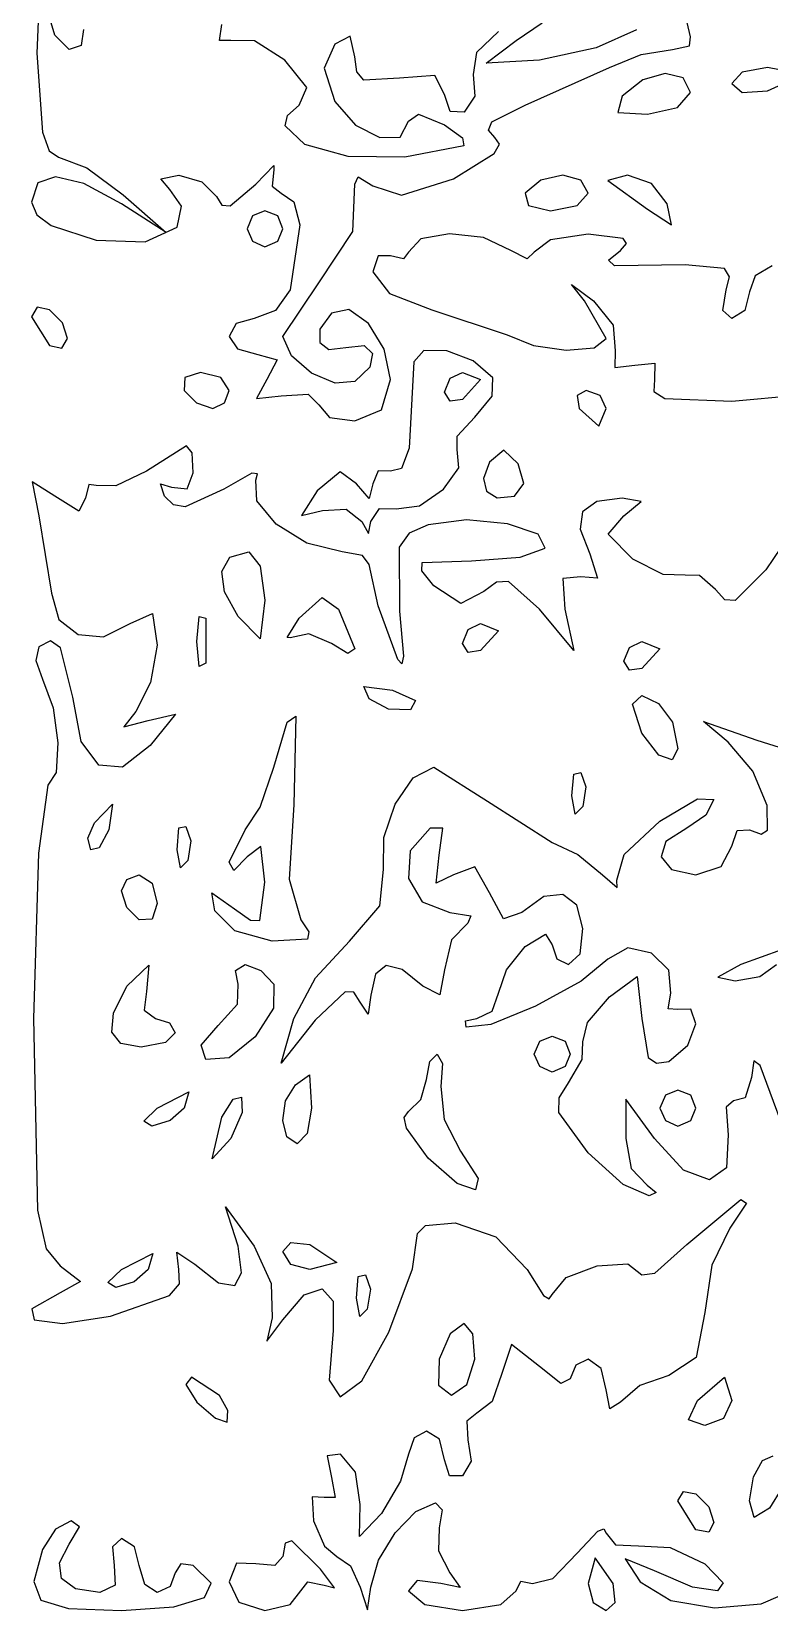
# Model space of a CAD drawing. Extents: x 0 to 282, y 0 to 282.
# Drawn here: x 0 to 14.5, y 0 to 31.04 of the extents above; entities that cross this region are included whole.
import ezdxf

# ---------------------------------------------------------------- set-up
doc = ezdxf.new("R2010")
doc.units = 0

msp = doc.modelspace()

# ---------------------------------------------------------------- linework, layer by layer
at = {"layer": 'Layer 1'}
for p, q in [((0.149931, 31.758854), (0.105834, 30.621148)), ((0.454202, 30.973923), (0.246945, 31.679478)), ((1.023057, 31.088575), (0.971242, 30.771075)), ((3.695353, 30.868099), (3.73945, 31.185598)), ((9.525005, 30.868094), (10.03047, 31.213155)), ((11.888616, 31.079761), (11.094865, 30.726983)), ((12.94695, 30.93865), (12.885214, 31.225282)), ((0.740834, 30.6917), (0.454202, 30.973923)), ((0.971242, 30.771075), (0.740834, 30.6917)), ((3.915839, 30.868098), (3.695353, 30.868099)), ((4.378857, 30.859279), (3.915839, 30.868098)), ((4.974169, 30.480042), (4.378857, 30.859279)), ((5.961947, 30.797539), (5.75028, 30.325698)), ((6.261809, 30.951879), (5.961947, 30.797539)), ((6.350003, 30.550594), (6.261809, 30.951879)), ((9.172227, 31.044483), (8.740074, 30.634378)), ((8.9341, 30.422712), (9.525005, 30.868094)), ((12.594172, 30.691705), (12.929311, 30.762261)), ((12.929311, 30.762261), (12.94695, 30.93865)), ((0.105834, 30.621148), (0.211667, 29.068927)), ((5.406322, 29.946466), (4.974169, 30.480042)), ((6.388588, 30.251284), (6.350003, 30.550594)), ((8.740074, 30.634378), (8.678338, 30.197816)), ((9.983616, 30.480038), (8.9341, 30.422712)), ((11.094865, 30.726983), (9.983616, 30.480038)), ((11.359452, 30.338927), (11.976813, 30.594691)), ((11.976813, 30.594691), (12.594172, 30.691705)), ((5.75028, 30.325698), (5.961947, 29.668649)), ((6.526392, 30.087573), (6.388588, 30.251284)), ((7.231948, 30.12726), (6.526392, 30.087573)), ((7.924275, 30.180177), (7.231948, 30.12726)), ((8.113893, 29.80976), (7.924275, 30.180177)), ((8.678338, 30.197816), (8.709206, 29.774482)), ((9.701392, 29.598093), (11.359452, 30.338927)), ((12.448657, 30.219883), (12.009337, 30.098064)), ((12.801986, 30.136649), (12.448657, 30.219883)), ((12.946956, 29.845056), (12.801986, 30.136649)), ((13.965557, 30.246296), (13.7583, 30.0214)), ((14.463856, 30.3389), (13.965557, 30.246296)), ((15.169412, 30.197789), (14.463856, 30.3389)), ((14.463856, 29.880289), (15.169412, 30.197789)), ((5.256391, 29.598097), (5.406322, 29.946466)), ((8.228546, 29.474621), (8.113893, 29.80976)), ((12.009337, 30.098064), (11.606396, 29.7745)), ((12.695602, 29.554014), (12.946956, 29.845056)), ((13.7583, 30.0214), (13.965557, 29.845011)), ((13.7583, 30.0214), (13.7583, 30.0214)), ((13.965557, 29.845011), (14.463856, 29.880289)), ((5.027497, 29.394973), (5.256391, 29.598097)), ((5.961947, 29.668649), (6.366539, 29.206178)), ((8.709206, 29.774482), (8.501949, 29.456982)), ((9.044343, 29.267364), (9.701392, 29.598093)), ((11.6064, 29.7745), (11.522615, 29.45259)), ((11.606396, 29.7745), (11.6064, 29.7745)), ((12.100289, 29.421722), (12.695602, 29.554014)), ((4.986293, 29.190196), (5.027497, 29.394973)), ((5.371042, 28.821982), (4.986293, 29.190196)), ((6.366539, 29.206178), (6.843892, 28.958682)), ((7.24187, 28.969155), (7.408337, 29.280593)), ((7.408337, 29.280593), (7.602365, 29.417295)), ((7.602365, 29.417295), (8.113893, 29.210037)), ((8.113893, 29.210037), (8.468876, 28.957029)), ((8.501949, 29.456982), (8.228546, 29.474621)), ((8.982055, 29.10696), (9.044343, 29.267364)), ((11.522615, 29.45259), (12.100289, 29.421722)), ((0.211667, 29.068927), (0.343959, 28.696305)), ((6.843892, 28.958682), (7.24187, 28.969155)), ((8.468876, 28.957029), (8.493129, 28.799933)), ((9.101669, 28.963093), (8.982055, 29.10696)), ((9.193169, 28.831353), (9.101669, 28.963093)), ((0.343959, 28.696305), (0.529168, 28.575038)), ((0.529168, 28.575038), (1.084793, 28.363371)), ((6.218813, 28.586062), (5.371042, 28.821982)), ((7.337781, 28.575037), (6.218813, 28.586062)), ((8.493129, 28.799933), (7.337781, 28.575037)), ((8.29028, 28.151704), (9.092848, 28.650003)), ((9.092848, 28.650003), (9.193169, 28.831353)), ((1.084793, 28.363371), (1.799168, 27.834204)), ((4.409724, 28.045871), (4.758092, 28.411878)), ((4.762502, 28.328093), (4.727224, 28.006183)), ((4.758092, 28.411878), (4.762502, 28.328093)), ((0.121819, 28.069573), (0, 27.693093)), ((0.471841, 28.191392), (0.121819, 28.069573)), ((1.026915, 28.055241), (0.471841, 28.191392)), ((1.76389, 27.657815), (1.026915, 28.055241)), ((2.54, 28.147295), (2.892778, 28.22226)), ((2.716389, 27.940038), (2.54, 28.147295)), ((2.945694, 27.609308), (2.716389, 27.940038)), ((2.892778, 28.22226), (3.34257, 28.089968)), ((3.34257, 28.089968), (3.633612, 27.798926)), ((3.902605, 27.618127), (4.409724, 28.045871)), ((4.727224, 28.006183), (4.903613, 27.869482)), ((6.314724, 27.115417), (6.350002, 28.045871)), ((6.350002, 28.045871), (6.420557, 28.186982)), ((6.420557, 28.186982), (6.70278, 28.010593)), ((6.70278, 28.010593), (7.271634, 27.829794)), ((7.271634, 27.829794), (8.29028, 28.151704)), ((10.005661, 28.125264), (9.70139, 27.8695)), ((10.442224, 28.222278), (10.005661, 28.125264)), ((10.795002, 28.125264), (10.442224, 28.222278)), ((10.936113, 27.8695), (10.795002, 28.125264)), ((11.712256, 28.222233), (11.3242, 28.1164)), ((11.3242, 28.1164), (12.100312, 27.551955)), ((11.3242, 28.1164), (11.3242, 28.1164)), ((12.179688, 28.059073), (11.712256, 28.222233)), ((12.488368, 27.657788), (12.179688, 28.059073)), ((0, 27.693093), (0.10542, 27.443254)), ((2.645835, 27.09337), (1.76389, 27.657815)), ((1.799168, 27.834204), (2.645835, 27.09337)), ((3.633612, 27.798926), (3.739996, 27.634112)), ((3.739996, 27.634112), (3.902605, 27.618127)), ((4.903613, 27.869482), (5.154416, 27.695848)), ((5.154416, 27.695848), (5.26962, 27.247709)), ((9.70139, 27.8695), (9.763126, 27.626965)), ((9.70139, 27.8695), (9.70139, 27.8695)), ((10.724446, 27.626965), (10.936113, 27.8695)), ((12.572153, 27.247684), (12.488368, 27.657788)), ((0.10542, 27.443254), (0.386954, 27.228969)), ((2.8575, 27.199204), (2.945694, 27.609308)), ((4.343583, 27.419664), (4.23334, 27.1639)), ((4.586118, 27.516678), (4.343583, 27.419664)), ((4.841882, 27.419664), (4.586118, 27.516678)), ((4.938896, 27.1639), (4.841882, 27.419664)), ((9.763126, 27.626965), (10.195279, 27.516722)), ((10.195279, 27.516722), (10.724446, 27.626965)), ((12.100312, 27.551955), (12.572153, 27.247684)), ((0.386954, 27.228969), (1.270001, 26.943439)), ((2.232423, 26.909264), (2.8575, 27.199204)), ((4.23334, 27.1639), (4.343583, 26.921365)), ((4.23334, 27.1639), (4.23334, 27.1639)), ((4.841882, 26.921365), (4.938896, 27.1639)), ((5.26962, 27.247709), (5.080002, 25.964482)), ((5.644446, 26.105591), (6.314724, 27.115417)), ((8.215325, 27.066919), (7.648126, 26.968802)), ((8.881743, 26.993056), (8.215325, 27.066919)), ((10.936119, 27.058099), (10.195287, 26.947856)), ((11.624036, 26.978724), (10.936119, 27.058099)), ((1.270001, 26.943439), (2.232423, 26.909264)), ((4.343583, 26.921365), (4.586118, 26.811122)), ((4.586118, 26.811122), (4.841882, 26.921365)), ((7.408348, 26.705321), (7.311334, 26.577439)), ((7.648126, 26.968802), (7.408348, 26.705321)), ((9.419178, 26.740599), (8.881743, 26.993056)), ((9.741087, 26.577439), (9.419178, 26.740599)), ((9.877789, 26.705321), (9.741087, 26.577439)), ((10.195287, 26.947856), (9.877789, 26.705321)), ((11.337953, 26.547674), (11.571119, 26.740599)), ((11.571119, 26.740599), (11.690181, 26.879506)), ((11.690181, 26.879506), (11.624036, 26.978724)), ((6.813035, 26.634765), (6.702792, 26.317266)), ((7.05557, 26.634766), (6.813035, 26.634765)), ((7.311334, 26.577439), (7.05557, 26.634766)), ((11.452054, 26.440738), (11.337953, 26.547674)), ((12.841119, 26.458377), (11.452054, 26.440738)), ((13.61723, 26.383412), (12.841119, 26.458377)), ((14.552094, 26.436329), (14.219158, 26.240647)), ((4.93889, 25.047261), (5.644446, 26.105591)), ((6.702792, 26.317266), (7.033522, 25.893932)), ((13.714244, 26.225213), (13.61723, 26.383412)), ((13.652508, 25.964488), (13.714244, 26.225213)), ((14.219158, 26.240647), (14.111119, 25.92921)), ((5.080002, 25.964482), (4.79337, 25.563197)), ((7.033522, 25.893932), (7.866962, 25.576432)), ((10.865578, 25.752821), (10.609814, 26.070322)), ((10.609814, 26.070322), (11.041967, 25.752821)), ((13.586362, 25.563203), (13.652508, 25.964488)), ((14.111119, 25.92921), (14.014105, 25.558793)), ((0.110243, 25.624918), (0, 25.4353)), ((0.352778, 25.576411), (0.110243, 25.624918)), ((0.608542, 25.320647), (0.352778, 25.576411)), ((4.79337, 25.563197), (4.374446, 25.400037)), ((5.891389, 25.505872), (5.667596, 25.192781)), ((6.237003, 25.579732), (5.891389, 25.505872)), ((6.618996, 25.303021), (6.237003, 25.579732)), ((7.866962, 25.576432), (9.348632, 25.082543)), ((11.288912, 25.011987), (10.865578, 25.752821)), ((11.041967, 25.752821), (11.425613, 25.272161)), ((13.758341, 25.400043), (13.586362, 25.563203)), ((14.014105, 25.558793), (13.758341, 25.400043)), ((0, 25.4353), (0.352778, 24.870855)), ((0, 25.4353), (0, 25.4353)), ((0.705556, 25.011966), (0.608542, 25.320647)), ((4.021668, 25.303023), (3.880557, 25.047259)), ((4.374446, 25.400037), (4.021668, 25.303023)), ((5.667596, 25.192781), (5.662083, 24.932607)), ((6.928228, 24.801416), (6.618996, 25.303021)), ((11.425613, 25.272161), (11.465301, 24.765043)), ((0.352778, 24.870855), (0.595313, 24.822348)), ((0.595313, 24.822348), (0.705556, 25.011966)), ((3.880557, 25.047259), (4.043717, 24.804724)), ((5.104806, 24.666371), (4.93889, 25.047261)), ((5.662083, 24.932607), (5.841779, 24.791496)), ((5.841779, 24.791496), (6.173611, 24.835594)), ((6.173611, 24.835594), (6.533555, 24.869769)), ((6.533555, 24.869769), (6.698368, 24.712122)), ((9.348632, 25.082543), (9.86016, 24.873081)), ((9.86016, 24.873081), (10.50398, 24.782681)), ((11.055196, 24.824574), (11.288912, 25.011987)), ((4.043717, 24.804724), (4.445002, 24.694481)), ((4.445002, 24.694481), (4.824238, 24.593057)), ((4.824238, 24.593057), (4.621391, 24.200592)), ((5.498924, 24.328476), (5.104806, 24.666371)), ((6.698368, 24.712122), (6.644901, 24.448641)), ((7.055559, 24.200592), (6.928228, 24.801416)), ((7.51417, 24.5533), (7.417156, 22.855556)), ((7.514178, 24.553298), (7.51417, 24.5533)), ((7.707103, 24.77158), (7.514178, 24.553298)), ((8.157996, 24.764965), (7.707103, 24.77158)), ((8.675035, 24.573142), (8.157996, 24.764965)), ((9.066398, 24.235798), (8.675035, 24.573142)), ((10.50398, 24.782681), (11.055196, 24.824574)), ((11.465301, 24.765043), (11.460891, 24.438723)), ((11.853357, 24.482821), (12.245823, 24.526918)), ((12.245823, 24.526918), (12.241413, 24.200599)), ((3.011839, 24.244664), (2.99861, 23.9889)), ((3.31611, 24.341678), (3.011839, 24.244664)), ((3.717395, 24.244664), (3.31611, 24.341678)), ((3.880555, 23.9889), (3.717395, 24.244664)), ((5.965803, 24.129487), (5.498924, 24.328476)), ((6.644901, 24.448641), (6.35, 24.165316)), ((8.113894, 23.953577), (8.224137, 24.22698)), ((8.224137, 24.22698), (8.466672, 24.341633)), ((8.466672, 24.341633), (8.81945, 24.200522)), ((9.048759, 23.874201), (9.066398, 24.235798)), ((11.460891, 24.438723), (11.853357, 24.482821)), ((2.99861, 23.9889), (3.241145, 23.746365)), ((2.99861, 23.9889), (2.99861, 23.9889)), ((3.787951, 23.746365), (3.880555, 23.9889)), ((4.621391, 24.200592), (4.418544, 23.830175)), ((4.903613, 23.883092), (5.43278, 23.91396)), ((5.43278, 23.91396), (5.644447, 23.706703)), ((6.35, 24.165316), (5.965803, 24.129487)), ((6.87476, 23.609689), (7.055559, 24.200592)), ((8.224137, 23.777188), (8.113894, 23.953577)), ((8.81945, 24.200522), (8.466672, 23.812466)), ((8.81945, 24.200522), (8.81945, 24.200522)), ((10.900811, 23.988878), (10.724422, 23.891864)), ((11.174214, 23.891864), (10.900811, 23.988878)), ((12.241413, 24.200599), (12.230389, 23.965781)), ((12.230389, 23.965781), (12.444261, 23.830182)), ((3.241145, 23.746365), (3.563055, 23.636122)), ((3.563055, 23.636122), (3.787951, 23.746365)), ((4.418544, 23.830175), (4.903613, 23.883092)), ((5.644447, 23.706703), (5.851704, 23.455348)), ((6.350003, 23.389203), (6.87476, 23.609689)), ((8.466672, 23.812466), (8.224137, 23.777188)), ((8.71362, 23.459686), (9.048759, 23.874201)), ((10.724422, 23.891864), (10.7597, 23.6361)), ((10.7597, 23.6361), (11.147756, 23.283322)), ((10.7597, 23.6361), (10.7597, 23.6361)), ((11.147756, 23.283322), (11.288867, 23.6361)), ((11.288867, 23.6361), (11.174214, 23.891864)), ((12.444261, 23.830182), (13.758363, 23.777265)), ((13.758363, 23.777265), (15.050415, 23.896328)), ((5.851704, 23.455348), (6.350003, 23.389203)), ((8.365252, 23.089269), (8.71362, 23.459686)), ((8.360842, 22.824686), (8.365252, 23.089269)), ((3.047046, 22.899695), (2.257705, 22.401396)), ((3.155635, 22.763545), (3.047046, 22.899695)), ((3.174928, 22.366118), (3.155635, 22.763545)), ((7.417156, 22.855556), (7.266123, 22.454822)), ((8.396667, 22.46915), (8.360842, 22.824686)), ((9.278062, 22.811515), (8.99584, 22.5778)), ((9.560285, 22.542522), (9.278062, 22.811515)), ((2.25778, 22.4014), (1.658057, 22.114768)), ((2.257705, 22.401396), (2.25778, 22.4014)), ((3.055865, 22.053028), (3.174928, 22.366118)), ((4.330278, 22.361709), (3.774653, 22.048618)), ((4.439418, 22.351236), (4.330278, 22.361709)), ((6.063371, 22.38812), (5.609169, 22.013294)), ((6.385281, 22.154405), (6.063371, 22.38812)), ((6.813024, 22.410169), (6.702781, 22.154405)), ((7.055559, 22.40135), (6.813024, 22.410169)), ((7.266123, 22.454822), (7.055559, 22.40135)), ((8.091843, 22.044162), (8.396667, 22.46915)), ((8.99584, 22.5778), (8.879534, 22.254788)), ((8.99584, 22.5778), (8.99584, 22.5778)), ((9.670528, 22.158876), (9.560285, 22.542522)), ((0.458612, 21.907511), (0.00882, 22.189733)), ((0.00882, 22.189733), (0.141112, 21.519455)), ((1.124481, 22.141226), (1.058335, 21.872233)), ((1.270002, 22.119178), (1.124481, 22.141226)), ((1.658057, 22.114768), (1.270002, 22.119178)), ((2.610483, 21.907507), (2.535517, 22.154452)), ((2.535517, 22.154452), (2.751594, 22.083896)), ((2.751594, 22.083896), (3.055865, 22.053028)), ((3.774653, 22.048618), (3.020589, 21.70025)), ((4.409653, 22.225007), (4.439418, 22.351236)), ((4.426185, 21.816007), (4.409653, 22.225007)), ((6.636635, 21.863363), (6.385281, 22.154405)), ((6.702781, 22.154405), (6.636635, 21.863363)), ((7.621657, 21.718394), (8.091843, 22.044162)), ((8.879534, 22.254788), (8.938514, 22.004536)), ((9.489729, 21.907522), (9.670528, 22.158876)), ((0.930453, 21.612059), (0.458612, 21.907511)), ((1.058335, 21.872233), (0.930453, 21.612059)), ((2.787424, 21.736079), (2.610483, 21.907507)), ((3.020589, 21.70025), (2.787424, 21.736079)), ((4.806523, 21.360703), (4.426185, 21.816007)), ((5.609169, 22.013294), (5.304898, 21.528224)), ((8.938514, 22.004536), (9.149629, 21.873347)), ((9.149629, 21.873347), (9.489729, 21.907522)), ((11.105265, 21.805532), (10.8258, 21.603236)), ((11.606319, 21.872229), (11.105265, 21.805532)), ((11.981146, 21.801674), (11.606319, 21.872229)), ((11.641597, 21.519451), (11.981146, 21.801674)), ((0.141112, 21.519455), (0.388057, 20.002505)), ((5.304898, 21.528224), (5.715002, 21.625238)), ((5.715002, 21.625238), (6.182433, 21.651696)), ((6.182433, 21.651696), (6.491114, 21.413571)), ((6.667503, 21.413571), (6.835073, 21.669335)), ((6.835073, 21.669335), (7.161392, 21.660516)), ((7.161392, 21.660516), (7.621657, 21.718394)), ((8.546524, 21.44504), (7.796317, 21.343064)), ((9.352953, 21.365114), (8.546524, 21.44504)), ((10.8258, 21.603236), (10.777844, 21.262034)), ((11.332916, 21.162264), (11.641597, 21.519451)), ((5.411758, 20.984774), (4.806523, 21.360703)), ((6.491114, 21.413571), (6.618996, 21.175446)), ((6.618996, 21.175446), (6.667503, 21.413571)), ((7.420389, 21.182661), (7.223053, 20.906502)), ((7.796317, 21.343064), (7.420389, 21.182661)), ((9.95433, 21.15951), (9.352953, 21.365114)), ((10.089377, 20.884453), (9.95433, 21.15951)), ((10.777844, 21.262034), (10.971319, 20.778619)), ((11.817986, 20.672784), (11.332916, 21.162264)), ((14.878339, 21.126986), (14.428547, 20.461118)), ((3.898193, 20.70972), (4.26861, 20.8139)), ((4.26861, 20.8139), (4.493506, 20.536087)), ((6.102983, 20.813897), (5.411758, 20.984774)), ((6.499858, 20.743342), (6.102983, 20.813897)), ((7.223053, 20.906502), (7.231872, 19.649734)), ((9.604306, 20.708064), (10.089377, 20.884453)), ((3.739443, 20.430254), (3.898193, 20.70972)), ((4.493506, 20.536087), (4.58611, 19.861399)), ((6.63215, 20.566952), (6.499858, 20.743342)), ((6.808539, 19.755563), (6.63215, 20.566952)), ((7.665682, 20.439071), (7.677258, 20.602231)), ((7.677258, 20.602231), (8.642987, 20.637508)), ((8.642987, 20.637508), (9.604306, 20.708064)), ((10.971319, 20.778619), (11.12125, 20.297959)), ((12.408893, 20.368514), (11.817986, 20.672784)), ((3.79236, 20.025111), (3.739443, 20.430254)), ((7.902153, 20.143619), (7.665682, 20.439071)), ((9.135221, 20.22079), (8.889931, 20.037786)), ((9.37059, 20.231814), (9.135221, 20.22079)), ((9.983541, 19.685008), (9.37059, 20.231814)), ((10.79493, 20.320008), (10.437743, 20.29355)), ((10.437743, 20.29355), (10.47743, 19.685008)), ((11.12125, 20.297959), (10.79493, 20.320008)), ((12.841046, 20.355284), (12.408893, 20.368514)), ((13.127679, 20.346466), (12.841046, 20.355284)), ((13.440769, 20.073062), (13.127679, 20.346466)), ((14.428547, 20.461118), (13.828825, 19.856986)), ((0.388057, 20.002505), (0.536334, 19.487118)), ((4.056943, 19.5439), (3.79236, 20.025111)), ((5.256389, 19.508621), (5.710591, 19.914316)), ((5.710591, 19.914316), (6.032501, 19.68501)), ((8.43573, 19.799661), (7.902153, 20.143619)), ((8.889931, 20.037786), (8.43573, 19.799661)), ((13.624875, 19.870766), (13.440769, 20.073062)), ((13.828825, 19.856986), (13.624875, 19.870766)), ((1.940277, 19.402782), (2.37684, 19.601219)), ((2.37684, 19.601219), (2.469444, 18.979448)), ((4.58611, 19.8614), (4.493506, 19.107337)), ((4.58611, 19.861399), (4.58611, 19.8614)), ((6.032501, 19.68501), (6.350001, 18.908898)), ((7.196595, 18.697233), (6.808539, 19.755563)), ((7.231872, 19.649734), (7.306837, 18.763381)), ((10.653819, 18.873619), (9.983541, 19.685008)), ((10.47743, 19.685008), (10.653819, 18.873619)), ((0.536334, 19.487118), (0.912814, 19.186705)), ((1.41497, 19.144261), (1.940277, 19.402782)), ((3.245551, 19.050011), (3.294058, 19.5439)), ((3.294058, 19.5439), (3.42194, 19.508622)), ((3.42194, 19.508622), (3.42194, 18.626677)), ((4.493506, 19.107337), (4.056943, 19.5439)), ((5.022674, 19.129385), (5.256389, 19.508621)), ((8.466664, 19.014732), (8.576907, 19.288135)), ((8.576907, 19.288135), (8.819442, 19.402788)), ((8.819442, 19.402788), (9.17222, 19.261677)), ((9.17222, 19.261677), (8.819442, 18.873621)), ((9.17222, 19.261677), (9.17222, 19.261677)), ((0.141105, 18.944169), (0.083779, 18.679585)), ((0.369859, 19.067643), (0.141105, 18.944169)), ((0.568848, 18.926532), (0.369859, 19.067643)), ((0.912814, 19.186705), (1.41497, 19.144261)), ((2.469444, 18.979448), (2.337152, 18.247435)), ((3.294058, 18.560531), (3.245551, 19.050011)), ((5.08, 19.120565), (5.022674, 19.129385)), ((5.446007, 19.199941), (5.08, 19.120565)), ((5.891389, 19.014732), (5.446007, 19.199941)), ((6.213298, 18.816295), (5.891389, 19.014732)), ((8.576907, 18.838343), (8.466664, 19.014732)), ((11.751907, 18.935357), (11.994442, 19.05001)), ((11.994442, 19.05001), (12.34722, 18.908899)), ((0.083779, 18.679585), (0.21166, 18.309169)), ((0.811383, 17.956391), (0.568848, 18.926532)), ((6.35, 18.908899), (6.213298, 18.816295)), ((6.350001, 18.908898), (6.35, 18.908899)), ((7.276521, 18.612899), (7.196595, 18.697233)), ((7.306837, 18.763381), (7.276521, 18.612899)), ((8.819442, 18.873621), (8.576907, 18.838343)), ((11.641664, 18.661954), (11.751907, 18.935357)), ((11.751907, 18.485565), (11.641664, 18.661954)), ((12.34722, 18.908899), (11.994442, 18.520843)), ((12.34722, 18.908899), (12.34722, 18.908899)), ((3.42194, 18.626677), (3.294058, 18.560531)), ((3.42194, 18.626677), (3.42194, 18.626677)), ((11.994442, 18.520843), (11.751907, 18.485565)), ((0.21166, 18.309169), (0.421674, 17.745826)), ((2.337152, 18.247435), (2.04611, 17.674168)), ((6.632221, 17.921116), (6.530798, 18.16806)), ((6.530798, 18.16806), (7.090832, 18.097505)), ((7.090832, 18.097505), (7.545033, 17.890248)), ((0.421674, 17.745826), (0.515932, 17.056807)), ((0.973994, 17.088226), (0.811383, 17.956391)), ((7.011457, 17.722678), (6.632221, 17.921116)), ((7.44361, 17.709449), (7.011457, 17.722678)), ((7.545033, 17.890248), (7.44361, 17.709449)), ((7.44361, 17.709449), (7.44361, 17.709449)), ((11.809238, 17.819692), (11.994447, 17.991671)), ((11.994447, 17.250837), (11.809238, 17.819692)), ((11.994447, 17.991671), (12.320767, 17.832921)), ((12.320767, 17.832921), (12.59417, 17.462504)), ((2.04611, 17.674168), (1.812395, 17.374306)), ((1.812395, 17.374306), (2.293055, 17.497779)), ((2.293055, 17.497779), (2.826632, 17.621251)), ((2.826632, 17.621251), (2.328333, 17.00389)), ((4.762494, 16.580554), (5.021565, 17.466908)), ((5.021565, 17.466908), (5.194647, 17.585972)), ((5.194647, 17.585972), (5.15055, 15.83972)), ((12.59417, 17.462504), (12.698901, 16.943258)), ((12.59417, 17.462504), (12.59417, 17.462504)), ((13.687715, 17.074446), (13.202645, 17.475731)), ((13.202645, 17.475731), (14.25216, 17.109724)), ((1.318505, 16.620244), (0.973994, 17.088226)), ((12.326279, 16.81758), (11.994447, 17.250837)), ((14.25216, 17.109724), (15.150642, 16.829155)), ((0.515932, 17.056807), (0.484512, 16.473621)), ((2.328333, 17.00389), (1.788693, 16.58221)), ((12.585351, 16.721669), (12.326279, 16.81758)), ((12.698901, 16.943258), (12.585351, 16.721669)), ((14.17058, 16.501735), (13.687715, 17.074446)), ((0.484512, 16.473621), (0.317493, 16.227779)), ((1.788693, 16.58221), (1.318505, 16.620244)), ((4.493501, 15.791215), (4.762494, 16.580554)), ((7.499778, 16.370543), (7.902166, 16.580555)), ((7.902166, 16.580555), (8.960496, 15.910277)), ((10.653891, 16.443857), (10.795002, 16.474724)), ((10.795002, 16.474724), (10.892016, 16.192502)), ((14.455007, 15.826497), (14.17058, 16.501735)), ((0.317493, 16.227779), (0.136695, 14.887224)), ((7.143693, 15.852953), (7.499778, 16.370543)), ((10.618613, 16.016113), (10.653891, 16.443857)), ((10.892016, 16.192502), (10.83028, 15.804446)), ((1.234718, 15.486946), (1.587495, 15.852953)), ((1.587495, 15.852953), (1.51694, 15.345835)), ((5.15055, 15.839724), (5.062356, 14.380103)), ((5.15055, 15.83972), (5.15055, 15.839724)), ((6.9199, 15.196457), (7.143693, 15.852953)), ((8.960496, 15.910277), (10.230496, 15.098888)), ((10.684759, 15.658925), (10.618613, 16.016113)), ((12.347163, 15.522225), (13.087994, 15.958788)), ((13.087994, 15.958788), (13.405493, 15.945559)), ((13.405493, 15.945559), (13.246742, 15.636878)), ((4.198049, 15.345834), (4.493501, 15.791215)), ((10.83028, 15.804446), (10.684759, 15.658925)), ((10.83028, 15.804446), (10.83028, 15.804446)), ((13.246742, 15.636878), (12.876326, 15.381114)), ((14.461622, 15.34308), (14.455007, 15.826497)), ((1.106836, 15.182675), (1.234718, 15.486946)), ((1.51694, 15.345835), (1.327322, 14.993057)), ((1.51694, 15.345835), (1.51694, 15.345835)), ((2.857493, 14.957779), (2.892771, 15.385523)), ((2.892771, 15.385523), (3.033882, 15.41639)), ((3.033882, 15.41639), (3.130896, 15.134168)), ((3.880549, 14.710834), (4.198049, 15.345834)), ((7.831616, 15.381115), (7.440804, 14.933528)), ((8.07856, 15.381115), (7.831616, 15.381115)), ((8.008005, 14.851948), (8.07856, 15.381115)), ((11.646017, 14.860764), (12.347163, 15.522225)), ((12.876326, 15.381114), (12.462363, 15.118735)), ((13.758271, 15.028336), (13.868514, 15.332607)), ((13.868514, 15.332607), (14.111049, 15.345836)), ((14.111049, 15.345836), (14.335945, 15.26529)), ((14.335945, 15.26529), (14.461622, 15.34308)), ((1.164162, 14.957779), (1.106836, 15.182675)), ((1.327322, 14.993057), (1.164162, 14.957779)), ((2.923639, 14.600591), (2.857493, 14.957779)), ((3.130896, 15.134168), (3.06916, 14.746112)), ((4.50232, 15.019515), (4.233327, 14.816667)), ((4.586105, 14.322778), (4.50232, 15.019515)), ((6.914388, 14.569725), (6.9199, 15.196457)), ((7.440804, 14.933528), (7.403872, 14.393336)), ((10.230496, 15.098888), (10.737614, 14.860763)), ((12.462363, 15.118735), (12.369207, 14.816669)), ((13.551014, 14.627051), (13.758271, 15.028336)), ((0.136695, 14.887224), (0.035271, 11.641669)), ((3.06916, 14.746112), (2.923639, 14.600591)), ((3.06916, 14.746112), (3.06916, 14.746112)), ((3.977563, 14.552083), (3.880549, 14.710834)), ((4.233327, 14.816667), (3.977563, 14.552083)), ((7.950678, 14.300732), (8.008005, 14.851948)), ((8.70915, 14.618232), (8.290227, 14.463892)), ((8.995783, 14.111114), (8.70915, 14.618232)), ((10.737614, 14.860763), (11.218274, 14.463888)), ((11.500496, 14.358055), (11.646017, 14.860764)), ((12.369207, 14.816669), (12.573708, 14.56752)), ((13.052715, 14.463891), (13.551014, 14.627051)), ((1.763881, 14.14639), (1.874124, 14.371286)), ((1.874124, 14.371286), (2.116659, 14.46389)), ((2.116659, 14.46389), (2.372423, 14.30073)), ((2.372423, 14.30073), (2.469437, 13.899445)), ((4.484681, 13.568715), (4.586105, 14.322778)), ((5.062356, 14.380103), (5.291661, 13.581944)), ((6.843832, 13.850941), (6.914388, 14.569725)), ((7.403872, 14.393336), (7.677827, 13.932518)), ((8.290227, 14.463892), (7.950678, 14.300732)), ((11.218274, 14.463888), (11.504906, 14.212534)), ((11.504906, 14.212534), (11.500496, 14.358055)), ((12.573708, 14.56752), (13.052715, 14.463891)), ((1.874124, 13.82448), (1.763881, 14.14639)), ((3.598326, 13.758333), (3.541, 14.106701)), ((3.541, 14.106701), (3.986382, 13.793611)), ((9.273595, 13.599586), (8.995783, 14.111114)), ((10.066246, 14.035598), (9.630783, 13.723058)), ((10.442176, 14.080246), (10.066246, 14.035598)), ((10.712272, 13.866926), (10.442176, 14.080246)), ((2.116659, 13.581945), (1.874124, 13.82448)), ((2.469437, 13.899445), (2.372423, 13.595174)), ((2.469437, 13.899445), (2.469437, 13.899445)), ((3.990793, 13.365867), (3.598326, 13.758333)), ((3.986382, 13.793611), (4.303331, 13.573676)), ((6.24411, 13.158615), (6.843832, 13.850941)), ((7.677827, 13.932518), (8.219672, 13.723055)), ((8.219672, 13.723055), (8.634186, 13.656909)), ((9.630783, 13.723058), (9.273595, 13.599586)), ((10.830233, 13.405558), (10.712272, 13.866926)), ((2.372423, 13.595174), (2.116659, 13.581945)), ((4.727216, 13.15861), (3.990793, 13.365867)), ((4.303331, 13.573676), (4.484681, 13.568715)), ((5.291661, 13.581944), (5.446553, 13.342165)), ((8.57245, 13.511388), (8.25054, 13.185068)), ((8.634186, 13.656909), (8.57245, 13.511388)), ((10.781726, 12.907259), (10.830233, 13.405558)), ((5.419543, 13.198298), (4.727216, 13.15861)), ((5.446553, 13.342165), (5.419543, 13.198298)), ((5.578242, 12.439827), (6.24411, 13.158615)), ((8.25054, 13.185068), (8.113839, 12.594165)), ((9.330927, 12.594169), (9.701344, 13.05278)), ((9.701344, 13.05278), (10.098219, 13.295315)), ((10.098219, 13.295315), (10.230511, 13.088058)), ((10.230511, 13.088058), (10.323115, 12.814655)), ((10.323115, 12.814655), (10.548011, 12.700002)), ((10.548011, 12.700002), (10.781726, 12.907259)), ((11.324126, 12.805839), (10.799368, 12.373135)), ((11.715487, 13.028529), (11.324126, 12.805839)), ((12.17961, 12.920491), (11.715487, 13.028529)), ((12.52467, 12.587557), (12.17961, 12.920491)), ((14.73727, 12.991042), (13.9347, 12.7)), ((1.869715, 12.276674), (2.301868, 12.686779)), ((2.301868, 12.686779), (2.257771, 12.170841)), ((4.008424, 12.585346), (4.198042, 12.699999)), ((4.056931, 12.311943), (4.008424, 12.585346)), ((4.198042, 12.699999), (4.506723, 12.585346)), ((4.506723, 12.585346), (4.762487, 12.311943)), ((5.1505, 11.641665), (5.578242, 12.439827)), ((6.757846, 12.509829), (6.667445, 12.100276)), ((6.967309, 12.67795), (6.757846, 12.509829)), ((7.282605, 12.601331), (6.967309, 12.67795)), ((7.690505, 12.276665), (7.282605, 12.601331)), ((8.113839, 12.594165), (8.021234, 12.104686)), ((9.172177, 12.135557), (9.330927, 12.594169)), ((11.359401, 12.065006), (11.901797, 12.461882)), ((11.901797, 12.461882), (11.994401, 11.641672)), ((12.558846, 12.135561), (12.52467, 12.587557)), ((13.9347, 12.7), (13.484908, 12.448646)), ((13.484908, 12.448646), (13.828867, 12.3825)), ((13.828867, 12.3825), (14.313937, 12.461875)), ((13.9347, 12.7), (13.9347, 12.7)), ((14.313937, 12.461875), (14.640256, 12.7)), ((1.611195, 11.746953), (1.869715, 12.276674)), ((2.25777, 12.170835), (2.213673, 11.800418)), ((2.257771, 12.170841), (2.25777, 12.170835)), ((4.048111, 11.919478), (4.056931, 12.311943)), ((4.76249, 12.311946), (4.756427, 11.84231)), ((4.762487, 12.311943), (4.76249, 12.311946)), ((6.160326, 12.166422), (5.573833, 11.606387)), ((6.332857, 12.157051), (6.160326, 12.166422)), ((6.455778, 11.959165), (6.332857, 12.157051)), ((8.021234, 12.104686), (7.690505, 12.276665)), ((9.053114, 11.782779), (9.172177, 12.135557)), ((10.799368, 12.373135), (9.904194, 11.884208)), ((12.510338, 11.83129), (12.558846, 12.135561)), ((2.213673, 11.800418), (2.434159, 11.641668)), ((3.668875, 11.500554), (4.048111, 11.919478)), ((4.756427, 11.84231), (4.396482, 11.28007)), ((6.614528, 11.72545), (6.455778, 11.959165)), ((6.667445, 12.100276), (6.614528, 11.72545)), ((9.904194, 11.884208), (9.022247, 11.520955)), ((10.922838, 11.557888), (11.359401, 12.065006)), ((12.699957, 11.818061), (12.510338, 11.83129)), ((12.955721, 11.822471), (12.699957, 11.818061)), ((13.052735, 11.535839), (12.955721, 11.822471)), ((0.035271, 11.641669), (0.114646, 7.871355)), ((1.574263, 11.372676), (1.611195, 11.746953)), ((2.434159, 11.641668), (2.707562, 11.553474)), ((2.707562, 11.553474), (2.822215, 11.359446)), ((3.333736, 11.112499), (3.668875, 11.500554)), ((4.903555, 10.75972), (5.1505, 11.641665)), ((5.573833, 11.606387), (4.903555, 10.75972)), ((8.523947, 11.593161), (8.748843, 11.641668)), ((8.537176, 11.465279), (8.523947, 11.593161)), ((9.022247, 11.520955), (8.537176, 11.465279)), ((8.748843, 11.641668), (9.053114, 11.782779)), ((10.830234, 11.183061), (10.922838, 11.557888)), ((11.994401, 11.641672), (12.113463, 10.87438)), ((12.893984, 11.112505), (13.052735, 11.535839)), ((1.755613, 11.150536), (1.574263, 11.372676)), ((2.822215, 11.359446), (2.632597, 11.165419)), ((4.396482, 11.28007), (3.884402, 10.86335)), ((9.877774, 10.936116), (9.988017, 11.19188)), ((9.988017, 11.19188), (10.230552, 11.288894)), ((10.230552, 11.288894), (10.486316, 11.19188)), ((10.486316, 11.19188), (10.58333, 10.936116)), ((10.821415, 10.830283), (10.830234, 11.183061)), ((2.151937, 11.077224), (1.755613, 11.150536)), ((2.632597, 11.165419), (2.151937, 11.077224)), ((3.42193, 10.830276), (3.333736, 11.112499)), ((7.827254, 10.795006), (7.972775, 10.936117)), ((7.972775, 10.936117), (8.074198, 10.750909)), ((9.988017, 10.693581), (9.877774, 10.936116)), ((10.58333, 10.936116), (10.486316, 10.693581)), ((10.58333, 10.936116), (10.58333, 10.936116)), ((12.113463, 10.87438), (12.277174, 10.758625)), ((12.523568, 10.795005), (12.893984, 11.112505)), ((3.884402, 10.86335), (3.42193, 10.830276)), ((7.761108, 10.442228), (7.827254, 10.795006)), ((8.074198, 10.750909), (8.043331, 10.301117)), ((10.230552, 10.583338), (9.988017, 10.693581)), ((10.486316, 10.693581), (10.230552, 10.583338)), ((10.548012, 10.371672), (10.821415, 10.830283)), ((12.277174, 10.758625), (12.523568, 10.795005)), ((14.194308, 10.804933), (14.146352, 10.47751)), ((14.318331, 10.715636), (14.194308, 10.804933)), ((14.993019, 8.89001), (14.318331, 10.715636)), ((4.992905, 10.020548), (5.18583, 10.336397)), ((5.18583, 10.336397), (5.463643, 10.530424)), ((5.463643, 10.530424), (5.50333, 9.877786)), ((7.650865, 10.045353), (7.761108, 10.442228)), ((8.043331, 10.301117), (8.04333, 10.301116)), ((8.04333, 10.301116), (8.105066, 9.652887)), ((10.365559, 10.077326), (10.548012, 10.371672)), ((14.146352, 10.47751), (14.02288, 10.076225)), ((2.469443, 9.877783), (3.091214, 10.195283)), ((3.091214, 10.195283), (2.99861, 9.877783)), ((3.739444, 9.701394), (3.95993, 10.054171)), ((3.95993, 10.054171), (4.1275, 10.08945)), ((4.1275, 10.08945), (4.140729, 9.789589)), ((4.938886, 9.635248), (4.992905, 10.020548)), ((7.40833, 9.807228), (7.650865, 10.045353)), ((10.358394, 9.789592), (10.365559, 10.077326)), ((12.241351, 9.278065), (11.676906, 10.054177)), ((11.676906, 10.054177), (11.676906, 9.278065)), ((12.457443, 10.133544), (12.3472, 9.87778)), ((12.699978, 10.230558), (12.457443, 10.133544)), ((12.955742, 10.133544), (12.699978, 10.230558)), ((13.052756, 9.87778), (12.955742, 10.133544)), ((13.793574, 10.018899), (13.648053, 9.895426)), ((14.02288, 10.076225), (13.793574, 10.018899)), ((2.20486, 9.622018), (2.469443, 9.877783)), ((2.720797, 9.635248), (2.36361, 9.525005)), ((2.99861, 9.877783), (2.720797, 9.635248)), ((2.99861, 9.877783), (2.99861, 9.877783)), ((3.549826, 8.881184), (3.739444, 9.701394)), ((4.140729, 9.789589), (3.915833, 9.278061)), ((5.017158, 9.309479), (4.938886, 9.635248)), ((5.50333, 9.877783), (5.415136, 9.379484)), ((5.50333, 9.877786), (5.50333, 9.877783)), ((7.320135, 9.693678), (7.40833, 9.807228)), ((7.364233, 9.480908), (7.320135, 9.693678)), ((8.105066, 9.652887), (8.431386, 9.031116)), ((10.936068, 8.995842), (10.358394, 9.789592)), ((12.3472, 9.87778), (12.457443, 9.635245)), ((12.3472, 9.87778), (12.3472, 9.87778)), ((12.457443, 9.635245), (12.699978, 9.525002)), ((12.699978, 9.525002), (12.955742, 9.635245)), ((12.955742, 9.635245), (13.052756, 9.87778)), ((13.648053, 9.895426), (13.687741, 9.348621)), ((2.36361, 9.525005), (2.20486, 9.622018)), ((5.415136, 9.379484), (5.221108, 9.172227)), ((7.796386, 8.890005), (7.364233, 9.480908)), ((13.687741, 9.348621), (13.655219, 8.702595)), ((3.915833, 9.27806), (3.549826, 8.881184)), ((3.915833, 9.278061), (3.915833, 9.27806)), ((5.221108, 9.172227), (5.017158, 9.309479)), ((8.431386, 9.031116), (8.778652, 8.49313)), ((11.676906, 9.278065), (11.782739, 8.687162)), ((12.809654, 8.654087), (12.241351, 9.278065)), ((8.361933, 8.396118), (7.796386, 8.890005)), ((11.628398, 8.374071), (10.936068, 8.995842)), ((13.655219, 8.702595), (13.321734, 8.466674)), ((8.722428, 8.272645), (8.361933, 8.396118)), ((8.778652, 8.49313), (8.722428, 8.272645)), ((11.782739, 8.687162), (12.10024, 8.360842)), ((13.321734, 8.466674), (12.809654, 8.654087)), ((12.135518, 8.149175), (11.628398, 8.374071)), ((12.10024, 8.360842), (12.276629, 8.215321)), ((12.276629, 8.215321), (12.135518, 8.149175)), ((12.876389, 7.196666), (13.934724, 8.08302)), ((13.934724, 8.08302), (14.047172, 8.005299)), ((0.114646, 7.871355), (0.283318, 7.11233)), ((4.056943, 7.161385), (3.809998, 7.937497)), ((3.809998, 7.937497), (4.374443, 7.161385)), ((14.047172, 8.005299), (13.723056, 7.514166)), ((7.584721, 7.408332), (7.743472, 7.567082)), ((7.743472, 7.567082), (8.325555, 7.619999)), ((8.325555, 7.619999), (9.123715, 7.346596)), ((13.723056, 7.514166), (13.370279, 6.790972)), ((4.12805, 6.634974), (4.056943, 7.161385)), ((4.374443, 7.161385), (4.709582, 6.429372)), ((4.938859, 7.055555), (5.097609, 7.231944)), ((5.097609, 7.231944), (5.468026, 7.196666)), ((5.468026, 7.196666), (5.997193, 6.843888)), ((7.487707, 6.716005), (7.584721, 7.408332)), ((9.123715, 7.346596), (9.736665, 6.702776)), ((12.250209, 6.632221), (12.876389, 7.196666)), ((0.283318, 7.11233), (0.564438, 6.773329)), ((1.763856, 6.702777), (2.385627, 7.020277)), ((2.385627, 7.020277), (2.293023, 6.702777)), ((2.892776, 6.702774), (2.853089, 7.046732)), ((2.853089, 7.046732), (3.210276, 6.808607)), ((5.097609, 6.79979), (4.938859, 7.055555)), ((5.997193, 6.843888), (5.468026, 6.702777)), ((5.997193, 6.843888), (5.997193, 6.843888)), ((0.564438, 6.773329), (0.961314, 6.469058)), ((1.499273, 6.447012), (1.763856, 6.702777)), ((2.293023, 6.702777), (2.01521, 6.460242)), ((2.293023, 6.702777), (2.293023, 6.702777)), ((2.906556, 6.420551), (2.892776, 6.702774)), ((3.210276, 6.808607), (3.674951, 6.442048)), ((3.990797, 6.389683), (4.12805, 6.634974)), ((5.468026, 6.702777), (5.097609, 6.79979)), ((6.385246, 6.138332), (6.420524, 6.566075)), ((6.420524, 6.566075), (6.561635, 6.596943)), ((6.561635, 6.596943), (6.658649, 6.31472)), ((7.020276, 5.468052), (7.487707, 6.716005)), ((9.736665, 6.702776), (10.062985, 6.191248)), ((10.230554, 6.208887), (10.506162, 6.547334)), ((10.506162, 6.547334), (11.112499, 6.773332)), ((11.112499, 6.773332), (11.718837, 6.814122)), ((11.718837, 6.814122), (11.994444, 6.596943)), ((11.994444, 6.596943), (12.250209, 6.632221)), ((13.370279, 6.790972), (13.229167, 5.856106)), ((0.564438, 6.244162), (0.004401, 5.929418)), ((0.961314, 6.469058), (0.564438, 6.244162)), ((1.658023, 6.349999), (1.499273, 6.447012)), ((2.01521, 6.460242), (1.658023, 6.349999)), ((2.711976, 6.191245), (2.906556, 6.420551)), ((3.674951, 6.442048), (3.990797, 6.389683)), ((4.709582, 6.429372), (4.727221, 5.750275)), ((5.356159, 6.207784), (5.710591, 6.323539)), ((5.710591, 6.323539), (5.926117, 6.082107)), ((6.658649, 6.31472), (6.596913, 5.926665)), ((0.004401, 5.929418), (0.052909, 5.710585)), ((1.552216, 5.785551), (2.711976, 6.191245)), ((4.938888, 5.714997), (5.356159, 6.207784)), ((5.926117, 6.082107), (5.926666, 5.50333)), ((6.451392, 5.781144), (6.385246, 6.138332)), ((6.596913, 5.926665), (6.451392, 5.781144)), ((6.596913, 5.926665), (6.596913, 5.926665)), ((10.062985, 6.191248), (10.173228, 6.127307)), ((10.173228, 6.127307), (10.230554, 6.208887)), ((0.052909, 5.710585), (0.604125, 5.643888)), ((0.604125, 5.643888), (1.552216, 5.785551)), ((4.727221, 5.750275), (4.621388, 5.296073)), ((4.621388, 5.296073), (4.938888, 5.714997)), ((8.501949, 5.644446), (8.228546, 5.437189)), ((8.673928, 5.437189), (8.501949, 5.644446)), ((13.229167, 5.856106), (13.061598, 4.974162)), ((5.926666, 5.50333), (5.844535, 4.530436)), ((6.487252, 4.516104), (7.020276, 5.468052)), ((8.228546, 5.437189), (8.00806, 4.93889)), ((8.713616, 4.93889), (8.673928, 5.437189)), ((9.427984, 5.22993), (9.242775, 4.656665)), ((9.983609, 4.797776), (9.427984, 5.22993)), ((13.061598, 4.974162), (12.523611, 4.621386)), ((8.00806, 4.93889), (7.999241, 4.427362)), ((8.00806, 4.93889), (8.00806, 4.93889)), ((8.550457, 4.440591), (8.713616, 4.93889)), ((10.402534, 4.462637), (9.983609, 4.797776)), ((10.693576, 4.824234), (10.583332, 4.550831)), ((10.93611, 4.938887), (10.693576, 4.824234)), ((11.191875, 4.758088), (10.93611, 4.938887)), ((11.288888, 4.339164), (11.191875, 4.758088)), ((3.139727, 4.586109), (3.033894, 4.444998)), ((3.033894, 4.444998), (3.24556, 4.09222)), ((3.690943, 4.224512), (3.139727, 4.586109)), ((5.844535, 4.530436), (6.063368, 4.202463)), ((6.063368, 4.202463), (6.487252, 4.516104)), ((7.999241, 4.427362), (8.255005, 4.233334)), ((8.255005, 4.233334), (8.550457, 4.440591)), ((9.242775, 4.656665), (9.048748, 4.109859)), ((10.583332, 4.550831), (10.402534, 4.462637)), ((11.954757, 4.422949), (11.57111, 4.092219)), ((12.523611, 4.621386), (11.954757, 4.422949)), ((13.088025, 4.127493), (13.617192, 4.586104)), ((13.617192, 4.586104), (13.758303, 4.127493)), ((3.24556, 4.09222), (3.611567, 3.77913)), ((3.24556, 4.09222), (3.24556, 4.09222)), ((3.859063, 3.931265), (3.690943, 4.224512)), ((9.048748, 4.109859), (8.748886, 3.880553)), ((11.363854, 3.964337), (11.288888, 4.339164)), ((11.57111, 4.092219), (11.363854, 3.964337)), ((12.907226, 3.748256), (13.088025, 4.127493)), ((13.758303, 4.127493), (13.599553, 3.774715)), ((13.758303, 4.127493), (13.758303, 4.127493)), ((3.611567, 3.77913), (3.845283, 3.704164)), ((3.845283, 3.704164), (3.859063, 3.931265)), ((8.748886, 3.880553), (8.554859, 3.721803)), ((13.229136, 3.633604), (12.907226, 3.748256)), ((13.599553, 3.774715), (13.229136, 3.633604)), ((7.761108, 3.527775), (7.518574, 3.391074)), ((8.016873, 3.364615), (7.761108, 3.527775)), ((8.554859, 3.721803), (8.572497, 3.351386)), ((7.518574, 3.391074), (7.40833, 3.069164)), ((8.113886, 2.96333), (8.016873, 3.364615)), ((8.572497, 3.351386), (8.638643, 2.932462)), ((6.067773, 3.069161), (5.8076, 3.038293)), ((5.8076, 3.038293), (5.891384, 2.61055)), ((6.367635, 2.720793), (6.067773, 3.069161)), ((7.40833, 3.069164), (7.24958, 2.539997)), ((8.2109, 2.64583), (8.113886, 2.96333)), ((8.638643, 2.932462), (8.466664, 2.64583)), ((14.185495, 2.628736), (14.362435, 2.950096)), ((14.362435, 2.950096), (14.572448, 3.039944)), ((5.891384, 2.61055), (5.96635, 2.218085)), ((6.455829, 2.081383), (6.367635, 2.720793)), ((7.24958, 2.539997), (6.879163, 1.904994)), ((8.466664, 2.64583), (8.2109, 2.64583)), ((14.111081, 2.151934), (14.185495, 2.628736)), ((5.750273, 2.222494), (5.512148, 2.231314)), ((5.512148, 2.231314), (5.538606, 1.763883)), ((5.96635, 2.218085), (5.750273, 2.222494)), ((12.699971, 2.151938), (12.810214, 2.341556)), ((12.810214, 2.341556), (13.052749, 2.293049)), ((13.052749, 2.293049), (13.308513, 2.037285)), ((14.741671, 2.403287), (14.499136, 2.010823)), ((6.442601, 1.450793), (6.455829, 2.081383)), ((6.879163, 1.904994), (6.442601, 1.450793)), ((7.143745, 1.525759), (7.550542, 1.946889)), ((7.550542, 1.946889), (7.937495, 2.116664)), ((7.937495, 2.116664), (8.065377, 1.975553)), ((8.065377, 1.975553), (8.008051, 1.622775)), ((13.052749, 1.587493), (12.699971, 2.151938)), ((13.308513, 2.037285), (13.405527, 1.728604)), ((14.199276, 1.830024), (14.111081, 2.151934)), ((14.499137, 2.010823), (14.199276, 1.830024)), ((14.499136, 2.010823), (14.499137, 2.010823)), ((0.467426, 1.60073), (0.211662, 1.199445)), ((0.776107, 1.76389), (0.467426, 1.60073)), ((0.740829, 1.305279), (0.943676, 1.640418)), ((0.943676, 1.640418), (0.776107, 1.76389)), ((5.538606, 1.763883), (5.754683, 1.265584)), ((8.008051, 1.622775), (7.994822, 1.168573)), ((10.724434, 1.128886), (11.125719, 1.56104)), ((11.125719, 1.56104), (11.245333, 1.605137)), ((11.245333, 1.605137), (11.288879, 1.516942)), ((13.308513, 1.538985), (13.052749, 1.587493)), ((13.405527, 1.728604), (13.308513, 1.538985)), ((13.405527, 1.728604), (13.405527, 1.728604)), ((0.5468, 0.933208), (0.740829, 1.305279)), ((1.763885, 1.411112), (1.587496, 1.252362)), ((1.587496, 1.252362), (1.622774, 0.881945)), ((2.019649, 1.252362), (1.763885, 1.411112)), ((2.116663, 0.881945), (2.019649, 1.252362)), ((4.980231, 1.322362), (4.938889, 1.05833)), ((5.110869, 1.37142), (4.980231, 1.322362)), ((5.679723, 0.811385), (5.110869, 1.37142)), ((5.754683, 1.265584), (5.997217, 1.058327)), ((6.816324, 0.985567), (7.143745, 1.525759)), ((11.288879, 1.516942), (11.474087, 1.287636)), ((11.474087, 1.287636), (11.923879, 1.269997)), ((11.923879, 1.269997), (12.55006, 1.239129)), ((0.211667, 1.19945), (0.042444, 0.565553)), ((0.211662, 1.199445), (0.211667, 1.19945)), ((0.590897, 0.630591), (0.5468, 0.933208)), ((4.93889, 1.05833), (4.78014, 0.881941)), ((4.938889, 1.05833), (4.93889, 1.05833)), ((5.997217, 1.058327), (6.266211, 0.877529)), ((6.667495, 0.458604), (6.816324, 0.985567)), ((7.994822, 1.168573), (8.219718, 0.74083)), ((10.243774, 0.630587), (10.724434, 1.128886)), ((11.077211, 1.031875), (10.9361, 0.529167)), ((11.429989, 0.529167), (11.077211, 1.031875)), ((12.241381, 0.776108), (11.663707, 1.014233)), ((11.663707, 1.014233), (11.959159, 0.564441)), ((12.55006, 1.239129), (13.229159, 0.917219)), ((0.859891, 0.427192), (0.590897, 0.630591)), ((1.622774, 0.881945), (1.640413, 0.498299)), ((2.226906, 0.511528), (2.116663, 0.881945)), ((2.822219, 0.740834), (2.725205, 0.467431)), ((2.932462, 0.917223), (2.822219, 0.740834)), ((3.174997, 0.881945), (2.932462, 0.917223)), ((3.529981, 0.535782), (3.174997, 0.881945)), ((4.026077, 0.926038), (3.880556, 0.564441)), ((4.409723, 0.917219), (4.026077, 0.926038)), ((4.78014, 0.881941), (4.409723, 0.917219)), ((5.953126, 0.440968), (5.679723, 0.811385)), ((6.266211, 0.877529), (6.455828, 0.458604)), ((8.219718, 0.74083), (8.422565, 0.449788)), ((9.842489, 0.529163), (10.243774, 0.630587)), ((12.991034, 0.455852), (12.241381, 0.776108)), ((13.229159, 0.917219), (13.590756, 0.542944)), ((0.042444, 0.565553), (0.180798, 0.202851)), ((1.340552, 0.352778), (0.859891, 0.427192)), ((1.640413, 0.498299), (1.340552, 0.352778)), ((2.469441, 0.352778), (2.226906, 0.511528)), ((2.725205, 0.467431), (2.469441, 0.352778)), ((3.395486, 0.255764), (3.529981, 0.535782)), ((3.880556, 0.564441), (4.074584, 0.163156)), ((5.084411, 0.114649), (5.291668, 0.388052)), ((5.291668, 0.388052), (5.428369, 0.560031)), ((5.428369, 0.560031), (5.750279, 0.493885)), ((5.750279, 0.493885), (5.953126, 0.440968)), ((6.455828, 0.458604), (6.601349, 0.008812)), ((6.601349, 0.008812), (6.667495, 0.458604)), ((7.580308, 0.590899), (7.408329, 0.388052)), ((7.408329, 0.388052), (7.725829, 0.114649)), ((8.043329, 0.529163), (7.580308, 0.590899)), ((8.422565, 0.449788), (8.043329, 0.529163)), ((9.22072, 0.114649), (9.524989, 0.388052)), ((9.524989, 0.388052), (9.617593, 0.57767)), ((9.617593, 0.57767), (9.842489, 0.529163)), ((10.9361, 0.529167), (11.033114, 0.15875)), ((10.9361, 0.529167), (10.9361, 0.529167)), ((11.465267, 0.15875), (11.429989, 0.529167)), ((11.959159, 0.564441), (12.558881, 0.195678)), ((13.476103, 0.383643), (12.991034, 0.455852)), ((13.590756, 0.542944), (13.476103, 0.383643)), ((14.340407, 0.13284), (15.098879, 0.458608)), ((0.180798, 0.202851), (0.722642, 0.038586)), ((0.722642, 0.038586), (1.763887, 0)), ((1.763887, 0), (2.797969, 0.068351)), ((2.797969, 0.068351), (3.395486, 0.255764)), ((4.074584, 0.163156), (4.586112, -0.000004)), ((4.586112, -0.000004), (5.084411, 0.114649)), ((7.725829, 0.114649), (8.466659, -0.000004)), ((8.466659, -0.000004), (9.22072, 0.114649)), ((11.033114, 0.15875), (11.288878, 0)), ((11.288878, 0), (11.465267, 0.15875)), ((12.558881, 0.195678), (13.423185, 0.048504)), ((13.423185, 0.048504), (14.340407, 0.13284))]:
    msp.add_line(p, q, dxfattribs=at)

doc.saveas('drawing.dxf')
